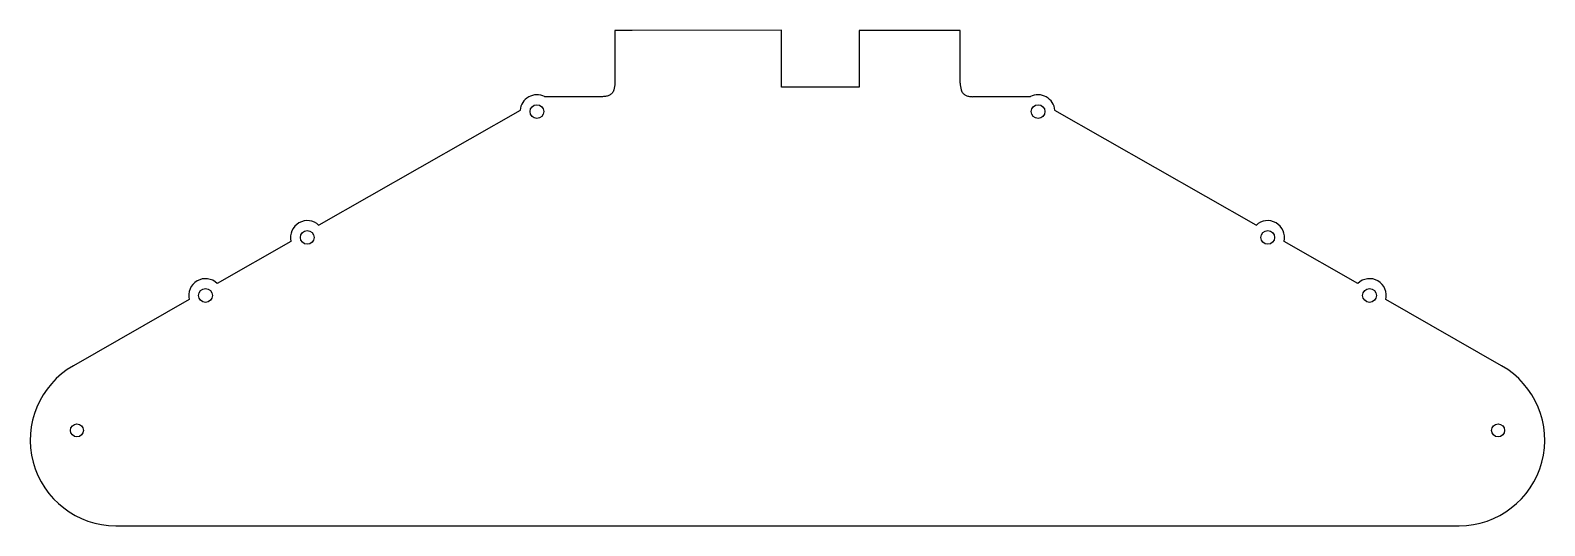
# Model space of a CAD drawing. Header units: millimetres. Extents: x -434 to 152, y -111 to 81.
import ezdxf

# ---------------------------------------------------------------- set-up
doc = ezdxf.new("R2010")
doc.units = ezdxf.units.MM
doc.layers.get('0').update_dxf_attribs({"linetype": 'CONTINUOUS'})

msp = doc.modelspace()

# ---------------------------------------------------------------- linework, layer by layer
for p, q in [((-201.14, 80.73), (-207.87, 80.73)), ((-207.87, 80.73), (-207.87, 64.5)), ((-143.42, 80.79), (-201.14, 80.73)), ((-143.4, 58.77), (-143.42, 80.79)), ((-113.38, 80.77), (-113.4, 58.77)), ((-81.14, 80.73), (-113.38, 80.77)), ((-74.4, 80.73), (-81.14, 80.73)), ((-74.4, 64.5), (-74.4, 80.73)), ((-207.87, 64.5), (-207.91, 64.5)), ((-207.91, 64.5), (-207.91, 60.38)), ((-74.36, 64.5), (-74.4, 64.5)), ((-74.36, 60.38), (-74.36, 64.5)), ((-113.4, 58.77), (-143.4, 58.77)), ((-212.62, 55.13), (-235.06, 55.13)), ((-47.21, 55.13), (-69.65, 55.13)), ((-244.53, 49.85), (-322.3, 5.39)), ((40.03, 5.39), (-37.75, 49.85)), ((-333.14, -0.81), (-361.63, -17.09)), ((79.36, -17.09), (50.87, -0.81)), ((-372.49, -23.31), (-417.27, -48.9)), ((134.99, -48.9), (90.22, -23.31)), ((-400.84, -110.74), (118.57, -110.74))]:
    msp.add_line(p, q)
for centre, radius in [((-238.05, 49.36), 2.65), ((-44.23, 49.36), 2.65), ((-326.82, 0.71), 2.65), ((44.55, 0.71), 2.65), ((-366.19, -21.73), 2.65), ((83.92, -21.73), 2.65), ((-415.91, -73.9), 2.5), ((133.64, -73.9), 2.5)]:
    msp.add_circle(centre, radius)
for centre, radius, start, end in [((-238.05, 49.36), 6.5, 62.66876, 175.61949), ((-44.23, 49.36), 6.5, 4.38051, 117.33124), ((-326.82, 0.71), 6.5, 46.0266, 193.48699), ((44.55, 0.71), 6.5, -13.48699, 133.9734), ((-366.19, -21.73), 6.5, 45.49238, 194.02121), ((83.92, -21.73), 6.5, -14.02121, 134.50762), ((-400.84, -77.64), 33.1, 119.7568, 270), ((118.57, -77.64), 33.1, -90, 60.24317)]:
    msp.add_arc(centre, radius, start, end)
for points in [[(-207.91, 60.38), (-207.93, 59.54), (-208.02, 58.63), (-208.47, 57.23), (-208.72, 56.8), (-209.26, 56.15), (-209.58, 55.9), (-210.33, 55.49), (-210.74, 55.36), (-211.64, 55.17), (-212.14, 55.13), (-212.62, 55.13)], [(-74.36, 60.38), (-74.35, 59.54), (-74.25, 58.63), (-73.8, 57.23), (-73.55, 56.8), (-73.02, 56.15), (-72.69, 55.9), (-71.94, 55.49), (-71.53, 55.36), (-70.63, 55.17), (-70.13, 55.13), (-69.65, 55.13)]]:
    msp.add_open_spline(points, degree=3, knots=[0, 0, 0, 0, 0.250971, 0.250971, 0.44016, 0.44016, 0.631917, 0.631917, 0.826591, 0.826591, 1.04789, 1.04789, 1.04789, 1.04789])

doc.saveas('drawing.dxf')
